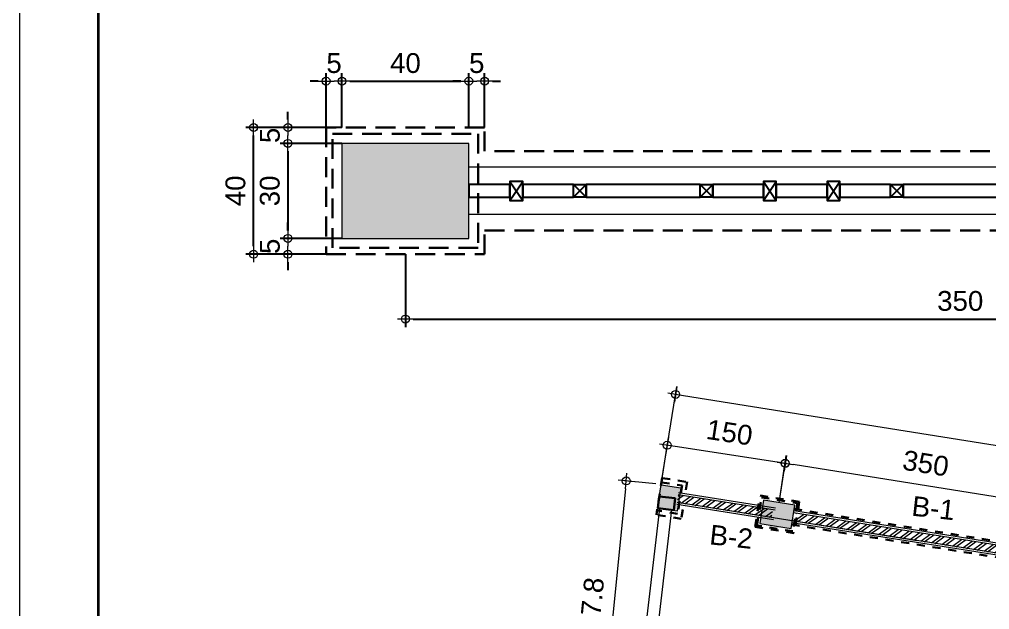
# Model space of a CAD drawing. Header units: millimetres. Extents: x -11 to 1625, y -267 to 180.
# Drawn here: x 827.21 to 839.45, y 98.89 to 106.34 of the extents above; entities that cross this region are included whole.
import ezdxf
from ezdxf import colors
from ezdxf.entities.mleader import LeaderData, LeaderLine
from ezdxf.enums import TextEntityAlignment as Align
from ezdxf.math import Vec2, Vec3

# ---------------------------------------------------------------- set-up
doc = ezdxf.new("R2010")
doc.units = ezdxf.units.MM
doc.linetypes.add('DASHED2', pattern=[0.375, 0.25, -0.125])
for name, color, linetype, lineweight in [('ars', 11, 'Continuous', 5), ('CONCRETE', 8, 'Continuous', 5), ('DIMENSI', 8, 'Continuous', 9), ('dinding', 5, 'Continuous', 15), ('GRS KOP', 1, 'Continuous', 35), ('KOLOM', 1, 'Continuous', 30), ('kop', 7, 'Continuous', 20), ('not', 7, 'Continuous', 20), ('PAGAR', 4, 'Continuous', 18), ('TEXT KETERANGAN', 7, 'Continuous', 9), ('u', 6, 'Continuous', 20)]:
    doc.layers.add(name, color=color, linetype=linetype, lineweight=lineweight)
doc.layers.add('BESI', color=10, linetype='Continuous')
doc.styles.add('ATTR', font='romans.shx', dxfattribs={"width": 0.8, "height": 1.735066})
doc.styles.add('BARU', font='complex.shx')
doc.styles.get("Standard").update_dxf_attribs({"font": 'ARIALUNI.TTF'})
doc.dimstyles.new('SK-25', dxfattribs={"dimtxt": 0.25, "dimasz": 0.1, "dimexe": 0.1, "dimexo": 0, "dimgap": 0.1, "dimtad": 1, "dimdec": 0, "dimlfac": 25, "dimzin": 12, "dimdsep": 46, "dimtxsty": 'Standard', "dimblk": 'BULAT', "dimcen": 0.1, "dimclrd": 256, "dimadec": 0, "dimazin": 3, "dimtfac": 1, "dimtdec": 0, "dimtofl": 0, "dimtmove": 0, "dimatfit": 3, "dimldrblk": 'BULAT', "dimfxl": 0, "dimtolj": 1, "dimtzin": 0, "dimarcsym": 0})
doc.dimstyles.new('SK100', dxfattribs={"dimtxt": 0.25, "dimasz": 0.1, "dimexe": 0.1, "dimexo": 0, "dimgap": 0.15, "dimtad": 1, "dimdec": 0, "dimlfac": 100, "dimzin": 12, "dimdsep": 46, "dimtxsty": 'Standard', "dimblk": 'BULAT', "dimcen": 0.1, "dimclrd": 256, "dimclre": 256, "dimclrt": 256, "dimadec": 0, "dimazin": 3, "dimtfac": 1, "dimtdec": 0, "dimtofl": 0, "dimtmove": 0, "dimatfit": 3, "dimldrblk": 'BULAT', "dimfxl": 0, "dimtolj": 1, "dimtzin": 0, "dimlwd": -1, "dimlwe": -1, "dimarcsym": 0})

# ---------------------------------------------------------------- blocks, each defined once
blk = doc.blocks.new('kop')
at = {"layer": 'GRS KOP'}
blk.add_lwpolyline([(1, 54), (83, 54), (83, 1), (1, 1)], close=True, dxfattribs=at)
at = {"layer": 'kop', "color": 7}
blk.add_line((0, 55), (0, 0), dxfattribs=at)
at = {"layer": 'kop', "style": 'BARU', "flags": 4}
for p, height in [((73.8, 5.4), 0.35), ((80.303, 5.382), 0.25), ((73.8, 4.9), 0.35), ((80.303, 4.882), 0.25), ((73.8, 4.4), 0.35), ((80.303, 4.382), 0.25)]:
    blk.add_attdef('-', p, '', height=height, dxfattribs=at)
at = {"layer": 'kop', "flags": 4}
for tag, p in [('AR-00', (78.057, 2.648)), ('00', (81.238, 2.647))]:
    blk.add_attdef(tag, text='', height=0.35, dxfattribs=at).set_placement(p, align=Align.MIDDLE)
blk = doc.blocks.new('DENAH PAGAR TYPE A1')
at = {"layer": 'CONCRETE'}
blk.add_hatch(color=256, dxfattribs=at).paths.add_polyline_path([(-1.95, -0.075), (-1.55, -0.075), (-1.55, 0.225), (-1.95, 0.225)])
at = {"layer": 'BESI'}
for points in [[(-1.42, 0.095), (-1.55, 0.095), (-1.55, 0.055), (-1.42, 0.055)], [(-1.22, 0.095), (-1.38, 0.095), (-1.38, 0.055), (-1.22, 0.055)], [(-0.82, 0.095), (-1.18, 0.095), (-1.18, 0.055), (-0.82, 0.055)], [(-0.62, 0.095), (-0.78, 0.095), (-0.78, 0.055), (-0.62, 0.055)], [(-0.42, 0.095), (-0.58, 0.095), (-0.58, 0.055), (-0.42, 0.055)], [(-0.22, 0.095), (-0.38, 0.095), (-0.38, 0.055), (-0.22, 0.055)], [(0.18, 0.095), (-0.18, 0.095), (-0.18, 0.055), (0.18, 0.055)]]:
    blk.add_lwpolyline(points, close=True, dxfattribs=at)
for points in [[(-1.42, 0.045), (-1.38, 0.045), (-1.38, 0.105), (-1.42, 0.105), (-1.42, 0.045), (-1.38, 0.105), (-1.42, 0.105), (-1.38, 0.045)], [(-1.22, 0.095), (-1.18, 0.095), (-1.18, 0.055), (-1.22, 0.055), (-1.22, 0.095), (-1.18, 0.055), (-1.18, 0.095), (-1.22, 0.055)], [(-0.82, 0.095), (-0.78, 0.095), (-0.78, 0.055), (-0.82, 0.055), (-0.82, 0.095), (-0.78, 0.055), (-0.78, 0.095), (-0.82, 0.055)], [(-0.62, 0.045), (-0.58, 0.045), (-0.58, 0.105), (-0.62, 0.105), (-0.62, 0.045), (-0.58, 0.105), (-0.62, 0.105), (-0.58, 0.045)], [(-0.42, 0.045), (-0.38, 0.045), (-0.38, 0.105), (-0.42, 0.105), (-0.42, 0.045), (-0.38, 0.105), (-0.42, 0.105), (-0.38, 0.045)], [(-0.22, 0.095), (-0.18, 0.095), (-0.18, 0.055), (-0.22, 0.055), (-0.22, 0.095), (-0.18, 0.055), (-0.18, 0.095), (-0.22, 0.055)]]:
    blk.add_lwpolyline(points, dxfattribs=at)
at = {"layer": 'dinding'}
blk.add_lwpolyline([(-1.95, -0.075), (-1.55, -0.075), (-1.55, 0.225), (-1.95, 0.225)], close=True, dxfattribs=at)
at = {"layer": 'KOLOM', "linetype": 'DASHED2', "ltscale": 0.25}
for points in [[(1.5, -0.05), (1.5, -0.125), (2, -0.125), (2, 0.275), (1.5, 0.275), (1.5, 0.2), (-1.5, 0.2), (-1.5, 0.275), (-2, 0.275), (-2, -0.125), (-1.5, -0.125), (-1.5, -0.05), (1.5, -0.05)], [(-1.52, -0.105), (-1.98, -0.105), (-1.98, 0.255), (-1.52, 0.255)]]:
    blk.add_lwpolyline(points, close=True, dxfattribs=at)
at = {"layer": 'PAGAR'}
for p, q in [((1.55, 0.15), (-1.55, 0.15)), ((1.55, 0), (-1.55, 0))]:
    blk.add_line(p, q, dxfattribs=at)
blk = doc.blocks.new('BULAT')
for p, q in [((-1, 0), (1, 0)), ((0, -1), (0, 1))]:
    blk.add_line(p, q)
blk.add_circle((0, 0), 0.5)
blk = doc.blocks.new('*D641')
at = {"layer": 'Defpoints', "color": 0}
for p in [(832.084, 103.379), (846.084, 103.379), (846.084, 102.56)]:
    blk.add_point(p, dxfattribs=at)
at = {"layer": 'u', "color": 0, "lineweight": -2}
for p, q in [((832.084, 103.379), (832.084, 102.46)), ((846.084, 103.379), (846.084, 102.46))]:
    blk.add_line(p, q, dxfattribs=at)
at = {"layer": 'u', "lineweight": -2}
blk.add_line((832.184, 102.56), (845.984, 102.56), dxfattribs=at)
at = {"layer": 'u', "lineweight": -2, "xscale": 0.1, "yscale": 0.1, "zscale": 0.1, "rotation": 180}
blk.add_blockref('BULAT', (832.084, 102.56), dxfattribs=at)
at = {"layer": 'u', "lineweight": -2, "xscale": 0.1, "yscale": 0.1, "zscale": 0.1}
blk.add_blockref('BULAT', (846.084, 102.56), dxfattribs=at)
at = {"layer": 'u', "color": 0, "insert": (839.084, 102.788), "char_height": 0.25, "attachment_point": 5}
blk.add_mtext('\\A1;350', dxfattribs=at)
blk = doc.blocks.new('*D674')
at = {"layer": 'Defpoints', "color": 0}
for p in [(831.284, 104.779), (830.602, 103.579), (831.284, 103.579)]:
    blk.add_point(p, dxfattribs=at)
at = {"layer": 'u', "color": 0, "lineweight": -2}
for p, q in [((831.284, 104.779), (830.502, 104.779)), ((831.284, 103.579), (830.502, 103.579))]:
    blk.add_line(p, q, dxfattribs=at)
at = {"layer": 'u', "lineweight": -2}
blk.add_line((830.602, 104.679), (830.602, 103.679), dxfattribs=at)
at = {"layer": 'u', "lineweight": -2, "xscale": 0.1, "yscale": 0.1, "zscale": 0.1}
for p, rotation in [((830.602, 104.779), 90), ((830.602, 103.579), 270)]:
    blk.add_blockref('BULAT', p, dxfattribs=dict(at, rotation=rotation))
at = {"layer": 'u', "color": 0, "insert": (830.374, 104.179), "char_height": 0.25, "attachment_point": 5, "rotation": 90}
blk.add_mtext('\\A1;30', dxfattribs=at)
blk = doc.blocks.new('*D675')
at = {"layer": 'Defpoints', "color": 0}
for p in [(830.602, 104.979), (831.284, 104.979), (831.284, 104.779)]:
    blk.add_point(p, dxfattribs=at)
at = {"layer": 'u', "lineweight": -2}
for p, q in [((830.602, 105.079), (830.602, 105.179)), ((830.602, 104.679), (830.602, 104.579))]:
    blk.add_line(p, q, dxfattribs=at)
at = {"layer": 'u', "color": 0, "lineweight": -2}
for p, q in [((831.284, 104.979), (830.502, 104.979)), ((831.284, 104.779), (830.502, 104.779))]:
    blk.add_line(p, q, dxfattribs=at)
at = {"layer": 'u', "lineweight": -2, "xscale": 0.1, "yscale": 0.1, "zscale": 0.1}
for p, rotation in [((830.602, 104.979), 270), ((830.602, 104.779), 90)]:
    blk.add_blockref('BULAT', p, dxfattribs=dict(at, rotation=rotation))
at = {"layer": 'u', "color": 0, "insert": (830.375, 104.879), "char_height": 0.25, "attachment_point": 5, "rotation": 90}
blk.add_mtext('\\A1;5', dxfattribs=at)
blk = doc.blocks.new('*D676')
at = {"layer": 'Defpoints', "color": 0}
for p in [(831.284, 103.579), (830.602, 103.379), (831.284, 103.379)]:
    blk.add_point(p, dxfattribs=at)
at = {"layer": 'u', "lineweight": -2}
for p, q in [((830.602, 103.679), (830.602, 103.779)), ((830.602, 103.279), (830.602, 103.179))]:
    blk.add_line(p, q, dxfattribs=at)
at = {"layer": 'u', "color": 0, "lineweight": -2}
for p, q in [((831.284, 103.579), (830.502, 103.579)), ((831.284, 103.379), (830.502, 103.379))]:
    blk.add_line(p, q, dxfattribs=at)
at = {"layer": 'u', "lineweight": -2, "xscale": 0.1, "yscale": 0.1, "zscale": 0.1}
for p, rotation in [((830.602, 103.579), 270), ((830.602, 103.379), 90)]:
    blk.add_blockref('BULAT', p, dxfattribs=dict(at, rotation=rotation))
at = {"layer": 'u', "color": 0, "insert": (830.375, 103.479), "char_height": 0.25, "attachment_point": 5, "rotation": 90}
blk.add_mtext('\\A1;5', dxfattribs=at)
blk = doc.blocks.new('*D677')
at = {"layer": 'Defpoints', "color": 0}
for p in [(830.169, 104.979), (831.084, 104.979), (831.084, 103.379)]:
    blk.add_point(p, dxfattribs=at)
at = {"layer": 'u', "color": 0, "lineweight": -2}
for p, q in [((831.084, 104.979), (830.069, 104.979)), ((831.084, 103.379), (830.069, 103.379))]:
    blk.add_line(p, q, dxfattribs=at)
at = {"layer": 'u', "lineweight": -2}
blk.add_line((830.169, 103.479), (830.169, 104.879), dxfattribs=at)
at = {"layer": 'u', "lineweight": -2, "xscale": 0.1, "yscale": 0.1, "zscale": 0.1}
for p, rotation in [((830.169, 104.979), 90), ((830.169, 103.379), 270)]:
    blk.add_blockref('BULAT', p, dxfattribs=dict(at, rotation=rotation))
at = {"layer": 'u', "color": 0, "insert": (829.941, 104.179), "char_height": 0.25, "attachment_point": 5, "rotation": 90}
blk.add_mtext('\\A1;40', dxfattribs=at)
blk = doc.blocks.new('PAGAR TYPE-B')
at = {"layer": 'ars'}
h = blk.add_hatch(dxfattribs=at)
h.set_pattern_fill('ANSI32', color=256, scale=0.01, style=0)
h.set_pattern_definition([(45, (-1.52, 0.075), (-0.067352, 0.067352), []), (45, (-1.4751, 0.075), (-0.067352, 0.067352), [])])
h.paths.add_polyline_path([(-1.52, 0.175), (-1.52, 0.075), (1.52, 0.075), (1.52, 0.175)])
at = {"layer": 'CONCRETE'}
for points in [[(-1.95, -0.025), (-1.55, -0.025), (-1.55, 0.275), (-1.95, 0.275)], [(1.55, -0.025), (1.95, -0.025), (1.95, 0.275), (1.55, 0.275)]]:
    blk.add_hatch(color=256, dxfattribs=at).paths.add_polyline_path(points)
at = {"layer": 'dinding'}
for p, q in [((1.55, 0.2), (-1.55, 0.2)), ((1.55, 0.05), (-1.55, 0.05))]:
    blk.add_line(p, q, dxfattribs=at)
for points in [[(-1.95, -0.025), (-1.55, -0.025), (-1.55, 0.275), (-1.95, 0.275)], [(1.55, -0.025), (1.95, -0.025), (1.95, 0.275), (1.55, 0.275)]]:
    blk.add_lwpolyline(points, close=True, dxfattribs=at)
at = {"layer": 'KOLOM', "linetype": 'DASHED2', "ltscale": 0.25}
for p, q in [((1.55, 0.225), (-1.55, 0.225)), ((1.55, 0.025), (-1.55, 0.025))]:
    blk.add_line(p, q, dxfattribs=at)
for points in [[(-1.5, -0.075), (-2, -0.075), (-2, 0.325), (-1.5, 0.325)], [(-1.52, -0.055), (-1.98, -0.055), (-1.98, 0.305), (-1.52, 0.305)], [(2, -0.075), (1.5, -0.075), (1.5, 0.325), (2, 0.325)], [(1.98, -0.055), (1.52, -0.055), (1.52, 0.305), (1.98, 0.305)]]:
    blk.add_lwpolyline(points, close=True, dxfattribs=at)
at = {"layer": 'PAGAR'}
for p, q in [((1.55, 0.175), (-1.55, 0.175)), ((1.55, 0.075), (-1.55, 0.075))]:
    blk.add_line(p, q, dxfattribs=at)
blk = doc.blocks.new('PAGAR TYPE B')
at = {"layer": 'CONCRETE'}
for points in [[(-1.5, 0.175), (-1.65, 0.175), (-1.65, -0.025), (-1.5, -0.025)], [(1.65, 0.175), (1.5, 0.175), (1.5, -0.025), (1.65, -0.025)]]:
    blk.add_hatch(color=256, dxfattribs=at).paths.add_polyline_path(points)
at = {"layer": 'dinding'}
for points in [[(-1.5, 0.15), (1.5, 0.15)], [(-1.5, 0), (1.5, 0)]]:
    blk.add_lwpolyline(points, dxfattribs=at)
at = {"layer": 'KOLOM'}
for points in [[(-1.65, -0.025), (-1.5, -0.025), (-1.5, 0.175), (-1.65, 0.175)], [(1.5, -0.025), (1.65, -0.025), (1.65, 0.175), (1.5, 0.175)]]:
    blk.add_lwpolyline(points, close=True, dxfattribs=at)
blk = doc.blocks.new('*D910')
at = {"layer": 'Defpoints', "color": 0}
for p in [(836.877, 100.738), (836.798, 100.242), (840.255, 99.692)]:
    blk.add_point(p, dxfattribs=at)
at = {"layer": 'u'}
for p, q in [((836.798, 100.242), (836.893, 100.837)), ((840.235, 100.204), (836.976, 100.723)), ((840.255, 99.692), (840.35, 100.287))]:
    blk.add_line(p, q, dxfattribs=at)
at = {"layer": 'u', "xscale": 0.1, "yscale": 0.1, "zscale": 0.1}
for p, rotation in [((836.877, 100.738), 170.9597525756951), ((840.334, 100.188), 350.9597525756952)]:
    blk.add_blockref('BULAT', p, dxfattribs=dict(at, rotation=rotation))
at = {"layer": 'u', "insert": (838.649, 100.738), "char_height": 0.25, "attachment_point": 5, "rotation": 350.9598}
blk.add_mtext('\\A1;350', dxfattribs=at)
blk = doc.blocks.new('*D911')
at = {"layer": 'Defpoints', "color": 0}
for p in [(835.387, 100.967), (835.311, 100.469), (836.798, 100.242)]:
    blk.add_point(p, dxfattribs=at)
at = {"layer": 'u'}
for p, q in [((835.311, 100.469), (835.403, 101.066)), ((836.776, 100.755), (835.486, 100.952)), ((836.798, 100.242), (836.89, 100.838))]:
    blk.add_line(p, q, dxfattribs=at)
at = {"layer": 'u', "xscale": 0.1, "yscale": 0.1, "zscale": 0.1}
for p, rotation in [((835.387, 100.967), 171.2889732090671), ((836.875, 100.74), 351.2889732090672)]:
    blk.add_blockref('BULAT', p, dxfattribs=dict(at, rotation=rotation))
at = {"layer": 'u', "insert": (836.173, 101.128), "char_height": 0.25, "attachment_point": 5, "rotation": 351.289}
blk.add_mtext('\\A1;150', dxfattribs=at)
blk = doc.blocks.new('*D914')
at = {"layer": 'Defpoints', "color": 0}
for p in [(835.245, 100.48), (834.538, 97.155), (834.913, 97.118)]:
    blk.add_point(p, dxfattribs=at)
at = {"layer": 'u'}
for p, q in [((835.245, 100.48), (834.77, 100.527)), ((834.86, 100.418), (834.548, 97.255)), ((834.913, 97.118), (834.438, 97.165))]:
    blk.add_line(p, q, dxfattribs=at)
at = {"layer": 'u', "xscale": 0.1, "yscale": 0.1, "zscale": 0.1}
for p, rotation in [((834.87, 100.517), 84.36215479394112), ((834.538, 97.155), 264.3621547939412)]:
    blk.add_blockref('BULAT', p, dxfattribs=dict(at, rotation=rotation))
at = {"layer": 'u', "insert": (834.427, 98.863), "char_height": 0.25, "attachment_point": 5, "rotation": 84.3622}
blk.add_mtext('\\A1;337.8', dxfattribs=at)
blk = doc.blocks.new('*D3053')
at = {"layer": 'Defpoints', "color": 0}
for p in [(831.084, 105.564), (831.084, 104.979), (831.284, 104.979)]:
    blk.add_point(p, dxfattribs=at)
at = {"layer": 'u', "color": 0, "lineweight": -2}
for p, q in [((831.084, 104.979), (831.084, 105.664)), ((831.284, 104.979), (831.284, 105.664))]:
    blk.add_line(p, q, dxfattribs=at)
at = {"layer": 'u', "lineweight": -2}
for p, q in [((830.984, 105.564), (830.884, 105.564)), ((831.384, 105.564), (831.484, 105.564))]:
    blk.add_line(p, q, dxfattribs=at)
at = {"layer": 'u', "lineweight": -2, "xscale": 0.1, "yscale": 0.1, "zscale": 0.1}
blk.add_blockref('BULAT', (831.084, 105.564), dxfattribs=at)
at = {"layer": 'u', "lineweight": -2, "xscale": 0.1, "yscale": 0.1, "zscale": 0.1, "rotation": 180}
blk.add_blockref('BULAT', (831.284, 105.564), dxfattribs=at)
at = {"layer": 'u', "color": 0, "insert": (831.184, 105.791), "char_height": 0.25, "attachment_point": 5}
blk.add_mtext('\\A1;5', dxfattribs=at)
blk = doc.blocks.new('*D3054')
at = {"layer": 'Defpoints', "color": 0}
for p in [(833.084, 105.564), (832.884, 104.979), (833.084, 104.979)]:
    blk.add_point(p, dxfattribs=at)
at = {"layer": 'u', "color": 0, "lineweight": -2}
for p, q in [((832.884, 104.979), (832.884, 105.664)), ((833.084, 104.979), (833.084, 105.664))]:
    blk.add_line(p, q, dxfattribs=at)
at = {"layer": 'u', "lineweight": -2}
for p, q in [((832.784, 105.564), (832.684, 105.564)), ((833.184, 105.564), (833.284, 105.564))]:
    blk.add_line(p, q, dxfattribs=at)
at = {"layer": 'u', "lineweight": -2, "xscale": 0.1, "yscale": 0.1, "zscale": 0.1}
blk.add_blockref('BULAT', (832.884, 105.564), dxfattribs=at)
at = {"layer": 'u', "lineweight": -2, "xscale": 0.1, "yscale": 0.1, "zscale": 0.1, "rotation": 180}
blk.add_blockref('BULAT', (833.084, 105.564), dxfattribs=at)
at = {"layer": 'u', "color": 0, "insert": (832.984, 105.791), "char_height": 0.25, "attachment_point": 5}
blk.add_mtext('\\A1;5', dxfattribs=at)
blk = doc.blocks.new('*D3055')
at = {"layer": 'Defpoints', "color": 0}
for p in [(832.884, 105.564), (831.284, 104.979), (832.884, 104.979)]:
    blk.add_point(p, dxfattribs=at)
at = {"layer": 'u', "color": 0, "lineweight": -2}
for p, q in [((831.284, 104.979), (831.284, 105.664)), ((832.884, 104.979), (832.884, 105.664))]:
    blk.add_line(p, q, dxfattribs=at)
at = {"layer": 'u', "lineweight": -2}
blk.add_line((831.384, 105.564), (832.784, 105.564), dxfattribs=at)
at = {"layer": 'u', "lineweight": -2, "xscale": 0.1, "yscale": 0.1, "zscale": 0.1, "rotation": 180}
blk.add_blockref('BULAT', (831.284, 105.564), dxfattribs=at)
at = {"layer": 'u', "lineweight": -2, "xscale": 0.1, "yscale": 0.1, "zscale": 0.1}
blk.add_blockref('BULAT', (832.884, 105.564), dxfattribs=at)
at = {"layer": 'u', "color": 0, "insert": (832.084, 105.791), "char_height": 0.25, "attachment_point": 5}
blk.add_mtext('\\A1;40', dxfattribs=at)
blk = doc.blocks.new('*D3056')
at = {"layer": 'Defpoints', "color": 0}
for p in [(835.317, 100.507), (871.74, 95.833), (871.564, 94.731)]:
    blk.add_point(p, dxfattribs=at)
at = {"layer": 'u'}
for p, q in [((835.317, 100.507), (835.508, 101.708)), ((835.591, 101.594), (871.641, 95.849)), ((871.564, 94.731), (871.756, 95.932))]:
    blk.add_line(p, q, dxfattribs=at)
at = {"layer": 'u', "xscale": 0.1, "yscale": 0.1, "zscale": 0.1}
for p, rotation in [((835.493, 101.609), 170.946141512389), ((871.74, 95.833), 350.946141512389)]:
    blk.add_blockref('BULAT', p, dxfattribs=dict(at, rotation=rotation))
at = {"layer": 'u', "insert": (853.66, 98.996), "char_height": 0.25, "attachment_point": 5, "rotation": 350.9461}
blk.add_mtext('\\A1;3670', dxfattribs=at)

msp = doc.modelspace()

# ---------------------------------------------------------------- hatches: boundary and pattern name
at = {"layer": 'ars'}
h = msp.add_hatch(dxfattribs=at)
h.set_pattern_fill('ANSI32', color=256, scale=0.01, angle=-9.04024742, style=0)
h.set_pattern_definition([(35.9598, (833.70066, 100.53197), (-0.0559324, 0.0770982), []), (35.9598, (833.74501, 100.52491), (-0.0559324, 0.0770982), [])])
h.paths.add_polyline_path([(835.5267851, 100.3426814), (835.5110723, 100.2439236), (836.7029011, 100.0542982), (836.7186139, 100.153056)])
at = {"layer": 'CONCRETE'}
for points in [[(835.311128, 100.4694972), (835.5580226, 100.4302151), (835.5108841, 100.1339416), (835.2639896, 100.1732237)], [(836.6999314, 100.2593178), (836.8974471, 100.2278922), (836.8503086, 99.9316187), (836.6527929, 99.9630444)]]:
    msp.add_hatch(color=256, dxfattribs=at).paths.add_polyline_path(points)

# ---------------------------------------------------------------- linework, layer by layer
at = {"layer": 'dinding'}
for p, q in [((836.7521694, 100.1730316), (835.5307134, 100.3673709)), ((836.7286002, 100.0248949), (835.5071441, 100.2192342))]:
    msp.add_line(p, q, dxfattribs=at)
for points in [[(835.311128, 100.4694972), (835.5580226, 100.4302151), (835.5108841, 100.1339416), (835.2639896, 100.1732237)], [(836.5540351, 99.9787572), (836.9490664, 99.9159059), (836.9962049, 100.2121794), (836.6011736, 100.2750307)]]:
    msp.add_lwpolyline(points, close=True, dxfattribs=at)
at = {"layer": 'KOLOM', "linetype": 'DASHED2', "ltscale": 0.25}
for points in [[(835.3244839, 100.5534413), (835.2506337, 100.0892795)], [(835.3158419, 100.4991245), (835.5754807, 100.4578148), (835.5189146, 100.1022866), (835.2592757, 100.1435963)], [(835.3244839, 100.5534413), (835.6384396, 100.5034895), (835.6211555, 100.3948559)], [(835.5832319, 100.1564993), (835.5645893, 100.0393278), (835.2506337, 100.0892795)]]:
    msp.add_lwpolyline(points, dxfattribs=at)
msp.add_lwpolyline([(836.9739799, 99.8815647), (836.5196939, 99.9538437), (836.5762601, 100.3093719), (837.0305461, 100.2370929)], close=True, dxfattribs=at)
at = {"layer": 'PAGAR'}
for p, q in [((836.7482412, 100.1483422), (835.5267851, 100.3426814)), ((836.7325284, 100.0495843), (835.5110723, 100.2439236)), ((838.5400267, 99.762743), (835.5113007, 100.245359)), ((841.3398697, 99.3185908), (838.6735086, 99.7434654))]:
    msp.add_line(p, q, dxfattribs=at)

# ---------------------------------------------------------------- block references
at = {"xscale": 4, "yscale": 4, "zscale": 4}
msp.add_blockref('DENAH PAGAR TYPE A1', (839.0835956, 103.8788411), dxfattribs=at)
at = {"rotation": 350.9597525756608}
msp.add_blockref('PAGAR TYPE-B', (838.4837408, 99.6970466), dxfattribs=at)
at = {"layer": 'DIMENSI', "rotation": 83.33033241027955}
msp.add_blockref('PAGAR TYPE B', (835.2697353, 98.6622018), dxfattribs=at)
at = {"layer": 'kop'}
msp.add_blockref('kop', (827.2141618, 63), dxfattribs=at)

# ---------------------------------------------------------------- texts
at = {"layer": 'not', "char_height": 0.25, "attachment_point": 1, "rotation": 353.66668956}
for s, insert in [('\\pi0.99247;B-1', (837.5032678, 100.4378033)), ('\\pi0.96979;B-2', (834.9752364, 100.0733545))]:
    msp.add_mtext_dynamic_manual_height_columns(s, width=2.439246343, gutter_width=12.5, heights=[0], dxfattribs=dict(at, insert=insert))

# ---------------------------------------------------------------- dimensions: what is measured, and where the dimension line sits
at = {"layer": 'u'}
for base, p1, p2, picture, middle in [((831.0835956, 105.5637283), (831.2835956, 104.9788411), (831.0835956, 104.9788411), '*D3053', (831.1835956, 105.5637283)), ((833.0835956, 105.5637283), (832.8835956, 104.9788411), (833.0835956, 104.9788411), '*D3054', (832.9835956, 105.5637283))]:
    dim = msp.add_linear_dim(base=base, p1=p1, p2=p2, dimstyle='SK-25', dxfattribs=at)
    dim.commit()
    dim.dimension.update_dxf_attribs({"geometry": picture, "text_midpoint": middle, "dimtype": 160})
for base, p1, p2, picture, middle in [((832.8835956, 105.5637283), (831.2835956, 104.9788411), (832.8835956, 104.9788411), '*D3055', (832.0835956, 105.7914568)), ((846.0835956, 102.5602658), (832.0835956, 103.3788411), (846.0835956, 103.3788411), '*D641', (839.0835956, 102.7879943))]:
    dim = msp.add_linear_dim(base=base, p1=p1, p2=p2, dimstyle='SK-25', dxfattribs=at)
    dim.commit()
    dim.dimension.update_dxf_attribs({"geometry": picture, "text_midpoint": middle})
for base, p1, p2, angle, picture, middle in [((830.6016966, 104.9788411), (831.2835956, 104.7788411), (831.2835956, 104.9788411), 90, '*D675', (830.6016966, 104.8788411)), ((830.6016966, 103.3788411), (831.2835956, 103.5788411), (831.2835956, 103.3788411), 270, '*D676', (830.6016966, 103.4788411))]:
    dim = msp.add_linear_dim(base=base, p1=p1, p2=p2, angle=angle, dimstyle='SK-25', dxfattribs=at)
    dim.commit()
    dim.dimension.update_dxf_attribs({"geometry": picture, "text_midpoint": middle, "dimtype": 160})
for base, p1, p2, picture, middle in [((830.168854, 104.9788411), (831.0835956, 103.3788411), (831.0835956, 104.9788411), '*D677', (829.9411255, 104.1788411)), ((830.6016966, 103.5788411), (831.2835956, 104.7788411), (831.2835956, 103.5788411), '*D674', (830.3739681, 104.1788411))]:
    dim = msp.add_linear_dim(base=base, p1=p1, p2=p2, angle=90, dimstyle='SK-25', dxfattribs=at)
    dim.commit()
    dim.dimension.update_dxf_attribs({"geometry": picture, "text_midpoint": middle})
for p1, p2, distance, picture, middle in [((835.3171205, 100.5072314), (871.564395, 94.7312945), 1.1160431, '*D3056', (853.6600856, 98.9956693)), ((836.798374, 100.2416236), (835.311128, 100.4694972), -0.5037851, '*D911', (836.1731121, 101.128059))]:
    dim = msp.add_aligned_dim(p1=p1, p2=p2, distance=distance, dimstyle='SK100', dxfattribs=at)
    dim.commit()
    dim.dimension.update_dxf_attribs({"geometry": picture, "text_midpoint": middle})
for p1, p2, distance, picture, middle in [((840.2548977, 99.6916748), (836.798374, 100.2416236), -0.502843, '*D910', (838.6492857, 100.7375246)), ((835.2448661, 100.4800397), (834.9129914, 97.1181863), -0.376908, '*D914', (834.4274589, 98.8634247))]:
    dim = msp.add_aligned_dim(p1=p1, p2=p2, distance=distance, dimstyle='SK100', override={"dimdec": 1}, dxfattribs=at)
    dim.commit()
    dim.dimension.update_dxf_attribs({"geometry": picture, "text_midpoint": middle})

# ---------------------------------------------------------------- leaders
at = {"layer": 'TEXT KETERANGAN'}
ml = msp.add_multileader_mtext('Standard', dxfattribs=at)
ml.set_content('{\\C90;PAS. BATA FIN. CAT}', color=256, style='ATTR')
ml.set_leader_properties()
ml.build(insert=Vec2(0, 0))
ml.multileader.update_dxf_attribs({"text_left_attachment_type": 2, "text_right_attachment_type": 2, "dogleg_length": 2.367, "arrow_head_size": 0.2637542})
ctx = ml.context
ctx.base_point, ctx.char_height, ctx.arrow_head_size, ctx.landing_gap_size, ctx.plane_origin = Vec3(831.1253434, 107.0203011), 0.3, 0.2637542, 0.1318771, Vec3(834.0012524, 104.8839358)
ctx.left_attachment, ctx.right_attachment, ctx.text_align_type = 2, 2, 2
notes = []
notes.append((ctx, [(0, (1, 1, 0), (837.9421841, 107.0203011), (-1, 0), 2.9759436, [(0, [(839.3053823, 109.5848974)], 0, [])])]))
ctx.mtext.insert, ctx.mtext.alignment, ctx.mtext.flow_direction = Vec3(834.8343634, 107.1703011), 3, 5
for ctx, leaders in notes:
    for number, flags, end, landing, length, lines in leaders:
        leader = LeaderData()
        leader.index, (leader.has_last_leader_line, leader.has_dogleg_vector, leader.attachment_direction) = number, flags
        leader.last_leader_point, leader.dogleg_vector, leader.dogleg_length = Vec3(end), Vec3(landing), length
        for number, points, colour, breaks in lines:
            line = LeaderLine()
            line.index, line.vertices, line.color, line.breaks = number, Vec3.list(points), colors.encode_raw_color(colour), breaks
            leader.lines.append(line)
        ctx.leaders.append(leader)

doc.saveas('drawing.dxf')
